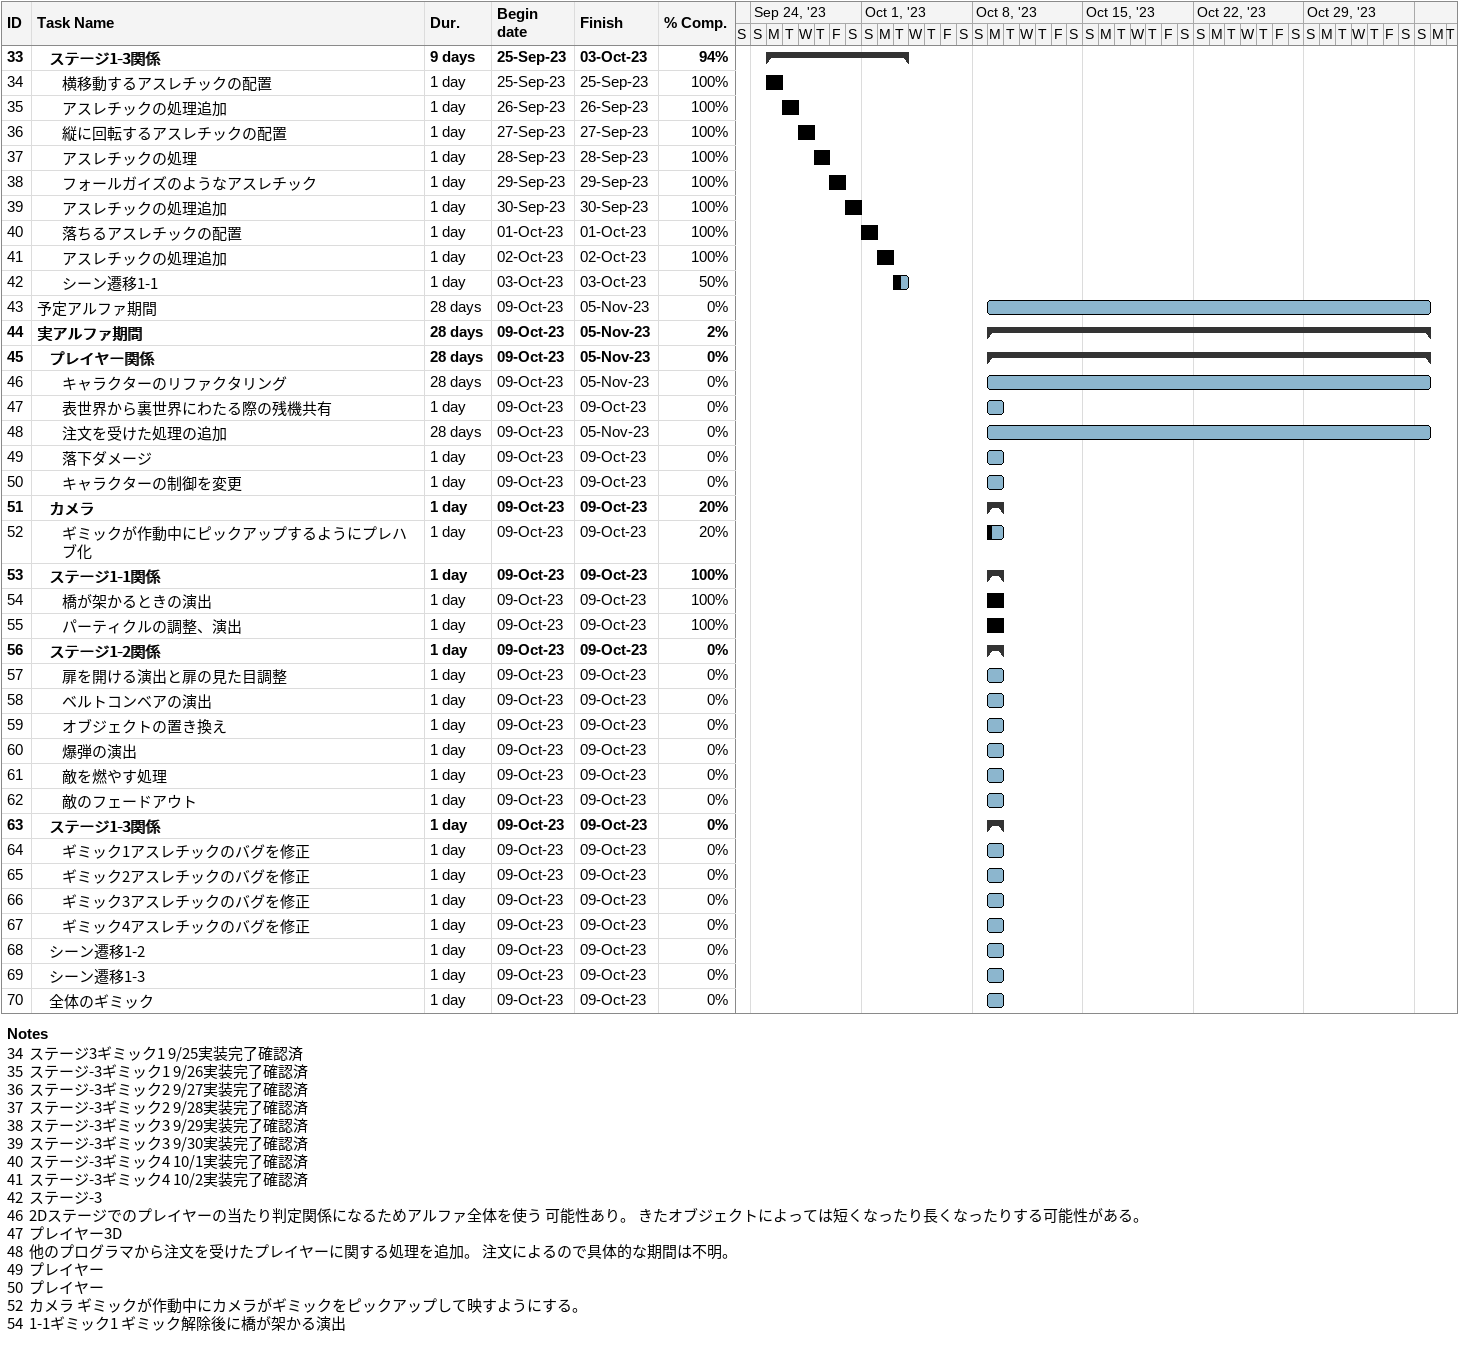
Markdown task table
| ID | Level | Task | Duration | Start | Finish | % complete |
|---|---|---|---|---|---|---|
| 33 | 2 | **ステージ1-3関係** | 9d | 2023-09-25 | 2023-10-03 | 94 |
| 34 | 3 | 横移動するアスレチックの配置 | 1d | 2023-09-25 | 2023-09-25 | 100 |
| 35 | 3 | アスレチックの処理追加 | 1d | 2023-09-26 | 2023-09-26 | 100 |
| 36 | 3 | 縦に回転するアスレチックの配置 | 1d | 2023-09-27 | 2023-09-27 | 100 |
| 37 | 3 | アスレチックの処理 | 1d | 2023-09-28 | 2023-09-28 | 100 |
| 38 | 3 | フォールガイズのようなアスレチック | 1d | 2023-09-29 | 2023-09-29 | 100 |
| 39 | 3 | アスレチックの処理追加 | 1d | 2023-09-30 | 2023-09-30 | 100 |
| 40 | 3 | 落ちるアスレチックの配置 | 1d | 2023-10-01 | 2023-10-01 | 100 |
| 41 | 3 | アスレチックの処理追加 | 1d | 2023-10-02 | 2023-10-02 | 100 |
| 42 | 3 | シーン遷移1-1 | 1d | 2023-10-03 | 2023-10-03 | 50 |
| 43 | 1 | 予定アルファ期間 | 28d | 2023-10-09 | 2023-11-05 | 0 |
| 44 | 1 | **実アルファ期間** | 28d | 2023-10-09 | 2023-11-05 | 2 |
| 45 | 2 | **プレイヤー関係** | 28d | 2023-10-09 | 2023-11-05 | 0 |
| 46 | 3 | キャラクターのリファクタリング | 28d | 2023-10-09 | 2023-11-05 | 0 |
| 47 | 3 | 表世界から裏世界にわたる際の残機共有 | 1d | 2023-10-09 | 2023-10-09 | 0 |
| 48 | 3 | 注文を受けた処理の追加 | 28d | 2023-10-09 | 2023-11-05 | 0 |
| 49 | 3 | 落下ダメージ | 1d | 2023-10-09 | 2023-10-09 | 0 |
| 50 | 3 | キャラクターの制御を変更 | 1d | 2023-10-09 | 2023-10-09 | 0 |
| 51 | 2 | **カメラ** | 1d | 2023-10-09 | 2023-10-09 | 20 |
| 52 | 3 | ギミックが作動中にピックアップするようにプレハブ化 | 1d | 2023-10-09 | 2023-10-09 | 20 |
| 53 | 2 | **ステージ1-1関係** | 1d | 2023-10-09 | 2023-10-09 | 100 |
| 54 | 3 | 橋が架かるときの演出 | 1d | 2023-10-09 | 2023-10-09 | 100 |
| 55 | 3 | パーティクルの調整、演出 | 1d | 2023-10-09 | 2023-10-09 | 100 |
| 56 | 2 | **ステージ1-2関係** | 1d | 2023-10-09 | 2023-10-09 | 0 |
| 57 | 3 | 扉を開ける演出と扉の見た目調整 | 1d | 2023-10-09 | 2023-10-09 | 0 |
| 58 | 3 | ベルトコンベアの演出 | 1d | 2023-10-09 | 2023-10-09 | 0 |
| 59 | 3 | オブジェクトの置き換え | 1d | 2023-10-09 | 2023-10-09 | 0 |
| 60 | 3 | 爆弾の演出 | 1d | 2023-10-09 | 2023-10-09 | 0 |
| 61 | 3 | 敵を燃やす処理 | 1d | 2023-10-09 | 2023-10-09 | 0 |
| 62 | 3 | 敵のフェードアウト | 1d | 2023-10-09 | 2023-10-09 | 0 |
| 63 | 2 | **ステージ1-3関係** | 1d | 2023-10-09 | 2023-10-09 | 0 |
| 64 | 3 | ギミック1アスレチックのバグを修正 | 1d | 2023-10-09 | 2023-10-09 | 0 |
| 65 | 3 | ギミック2アスレチックのバグを修正 | 1d | 2023-10-09 | 2023-10-09 | 0 |
| 66 | 3 | ギミック3アスレチックのバグを修正 | 1d | 2023-10-09 | 2023-10-09 | 0 |
| 67 | 3 | ギミック4アスレチックのバグを修正 | 1d | 2023-10-09 | 2023-10-09 | 0 |
| 68 | 2 | シーン遷移1-2 | 1d | 2023-10-09 | 2023-10-09 | 0 |
| 69 | 2 | シーン遷移1-3 | 1d | 2023-10-09 | 2023-10-09 | 0 |
| 70 | 2 | 全体のギミック | 1d | 2023-10-09 | 2023-10-09 | 0 |

Notes
- 34: ステージ3ギミック1 9/25実装完了確認済
- 35: ステージ-3ギミック1 9/26実装完了確認済
- 36: ステージ-3ギミック2 9/27実装完了確認済
- 37: ステージ-3ギミック2 9/28実装完了確認済
- 38: ステージ-3ギミック3 9/29実装完了確認済
- 39: ステージ-3ギミック3 9/30実装完了確認済
- 40: ステージ-3ギミック4 10/1実装完了確認済
- 41: ステージ-3ギミック4 10/2実装完了確認済
- 42: ステージ-3
- 46: 2Dステージでのプレイヤーの当たり判定関係になるためアルファ全体を使う 可能性あり。 きたオブジェクトによっては短くなったり長くなったりする可能性がある。
- 47: プレイヤー3D
- 48: 他のプログラマから注文を受けたプレイヤーに関する処理を追加。 注文によるので具体的な期間は不明。
- 49: プレイヤー
- 50: プレイヤー
- 52: カメラ ギミックが作動中にカメラがギミックをピックアップして映すようにする。
- 54: 1-1ギミック1 ギミック解除後に橋が架かる演出
